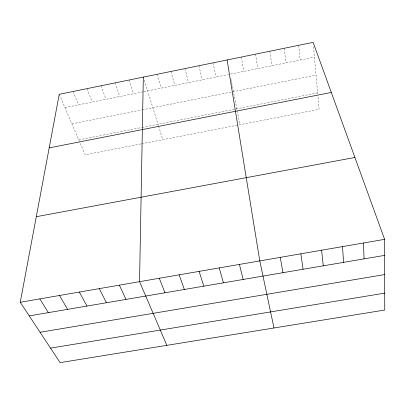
<?xml version="1.0" encoding="UTF-8"?>
<svg xmlns="http://www.w3.org/2000/svg" width="405" height="405" viewBox="0 0 405 405"><rect width="100%" height="100%" fill="white"/><g stroke="black" fill="none" stroke-linecap="round" stroke-linejoin="round"><path stroke-width="0.3" stroke-dasharray="2.02 1.52" d="M64.932 107.614L143.365 91.743M143.967 91.621L228.739 74.469M230.551 74.1L314.442 57.125M71.893 123.859L141.684 109.932M142.302 109.811L316.047 75.138M78.762 139.877L141.634 127.504M142.241 127.388L317.631 92.866M141.041 143.912L85.146 154.766L79.507 141.613M141.659 143.79L319.094 109.325L317.945 96.43M59.231 94.319L79.258 141.036M73.092 91.484L78.56 104.855M87.009 88.634L92.249 102.085M100.997 85.774L105.999 99.306M115.04 82.898L119.804 96.511M129.144 80.013L133.675 93.702M144.251 80.109L158.37 125.479M158.557 126.082L162.795 139.685M157.13 74.287L161.18 88.138M171.006 71.447L174.818 85.379M184.938 68.597L188.512 82.61M198.931 65.731L202.262 79.826M212.989 62.856L216.078 77.031M230.88 78.919L231.235 80.676M231.351 81.263L231.584 82.438M231.701 83.025L240.003 124.684M241.284 57.064L243.876 71.401M255.525 54.148L257.869 68.572M269.831 51.222L271.917 65.731M284.199 48.281L286.031 62.876M298.627 45.33L300.206 60.006M313.505 46.666L317.733 94.056"/><path stroke-width="0.61" d="M143.314 77.112L139.553 281.667L166.855 345.343M20.25 302.272L59.231 94.319L313.126 42.363L384.628 239.345L384.75 310.038L60.107 362.637L20.25 302.272L384.628 239.345M49.187 147.886L331.31 92.461M36.288 216.7L354.907 157.469M29.241 315.89L384.659 255.368M40.054 332.267L384.689 274.58M50.529 348.133L384.72 293.134M39.822 298.89L48.357 312.635M59.52 295.488L67.594 309.359M79.34 292.066L86.948 306.064M99.286 288.623L106.419 302.748M119.353 285.155L126.011 299.411M159.281 278.26L164.972 292.774M179.131 274.833L184.341 289.479M199.108 271.38L203.826 286.163M219.206 267.913L223.428 282.822M239.431 264.419L243.152 279.465M273.983 327.984L259.782 260.906L227.104 59.965M280.26 257.367L282.963 272.686M300.869 253.808L303.051 269.264M321.61 250.224L323.261 265.822M342.483 246.62L343.602 262.359M363.488 242.995L364.065 258.876"/></g></svg>
